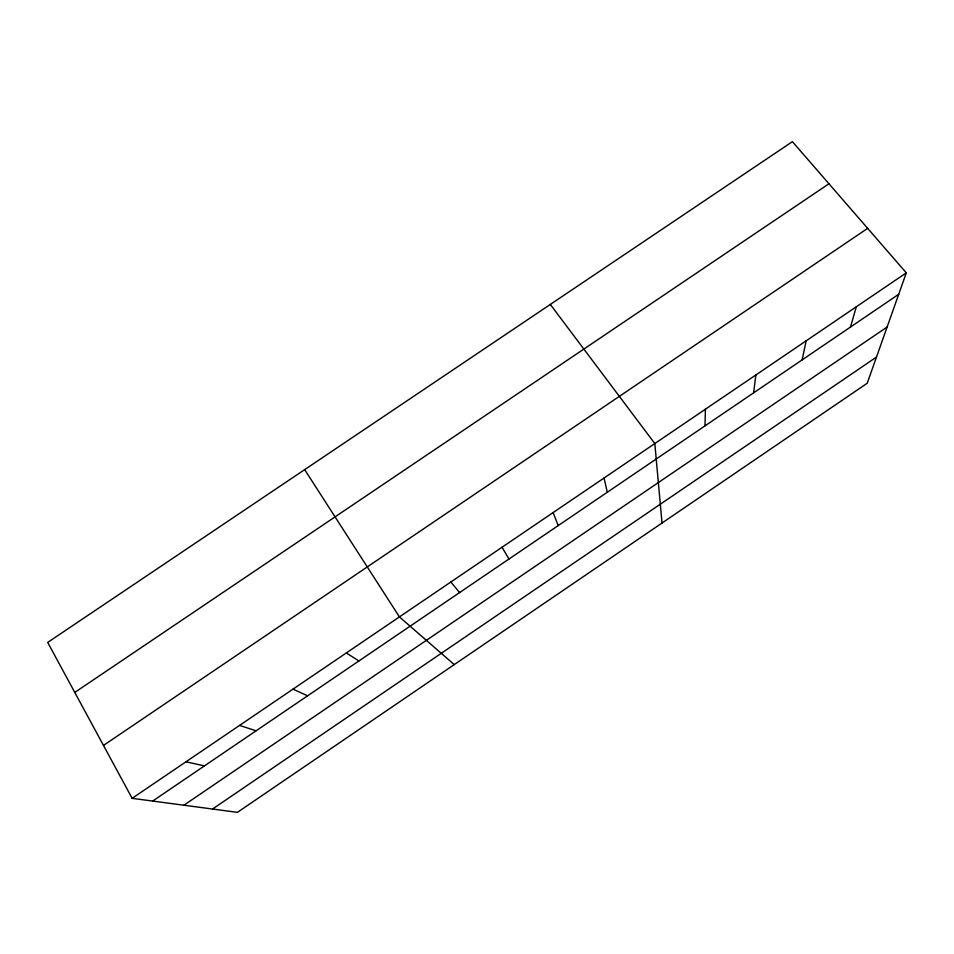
<?xml version="1.0" encoding="UTF-8"?>
<svg xmlns="http://www.w3.org/2000/svg" width="954" height="954" viewBox="0 0 954 954"><rect width="100%" height="100%" fill="white"/><g stroke="black" fill="none" stroke-linecap="round" stroke-linejoin="round"><path stroke-width="1.43" d="M704.994 425.878L705.411 409.206M753.636 392.845L755.866 374.97M802.135 359.897L806.166 340.828M850.491 327.055L856.31 306.783M906.3 272.856L867.234 383.222L237.415 812.343L132.141 798.331L47.7 642.424L792.392 141.657L906.3 272.856L132.141 798.331M152.664 801.062L898.704 294.297M183.907 805.224L887.125 327.019M212.539 809.028L876.487 357.058M103.485 745.42L867.663 228.352M74.782 692.425L828.954 183.764M185.935 761.817L204.478 765.871M239.573 725.41L256.113 730.8M293.021 689.134L307.605 695.824M346.314 652.965L358.931 660.955M454.247 664.604L399.428 616.904L304.66 469.63M450.825 582.023L459.613 592.565M550.327 304.433L654.814 443.562L662.028 523.03M502.054 547.25L508.983 559.032M553.129 512.584L558.209 525.594M604.049 478.014L607.281 492.264"/></g></svg>
